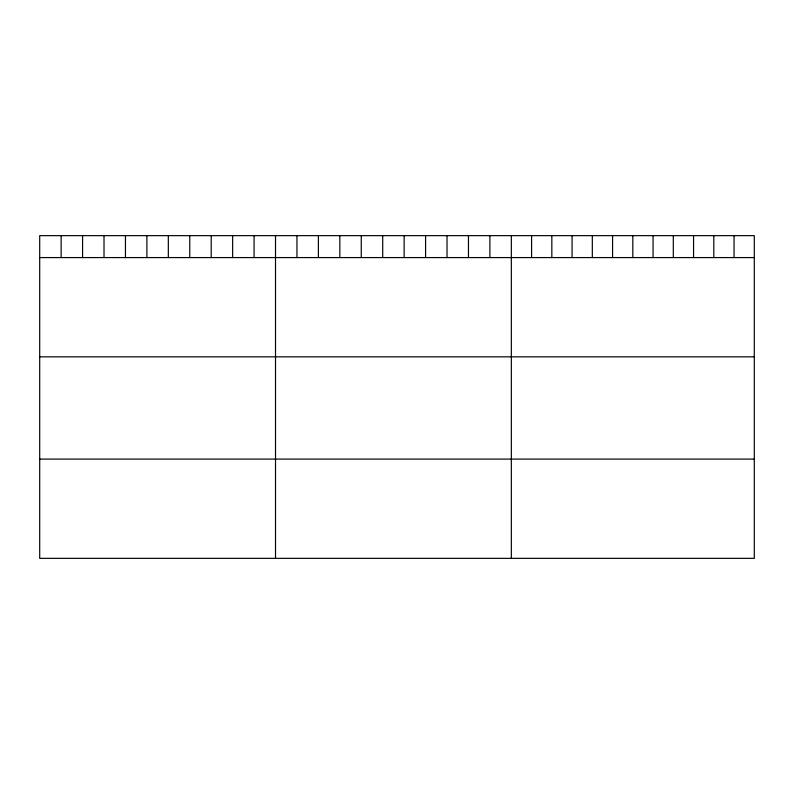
<?xml version="1.0" encoding="UTF-8"?>
<svg xmlns="http://www.w3.org/2000/svg" width="794" height="794" viewBox="0 0 794 794"><rect width="100%" height="100%" fill="white"/><g stroke="black" fill="none" stroke-linecap="round" stroke-linejoin="round"><path stroke-width="1.19" d="M754.3 257.574L754.3 558.351L39.7 558.351L39.7 235.649L754.3 235.649L754.3 257.574L39.7 257.574M39.7 356.834L754.3 356.834M39.7 459.091L754.3 459.091M734.053 235.649L734.053 257.574M713.806 235.649L713.806 257.574M693.559 235.649L693.559 257.574M673.312 235.649L673.312 257.574M653.065 235.649L653.065 257.574M632.818 235.649L632.818 257.574M612.571 235.649L612.571 257.574M592.324 235.649L592.324 257.574M572.077 235.649L572.077 257.574M551.83 235.649L551.83 257.574M531.583 235.649L531.583 257.574M511.336 235.649L511.336 558.351M489.898 235.649L489.898 257.574M468.46 235.649L468.46 257.574M447.022 235.649L447.022 257.574M425.584 235.649L425.584 257.574M404.146 235.649L404.146 257.574M382.708 235.649L382.708 257.574M361.27 235.649L361.27 257.574M339.832 235.649L339.832 257.574M318.394 235.649L318.394 257.574M296.956 235.649L296.956 257.574M275.518 235.649L275.518 558.351M254.08 235.649L254.08 257.574M232.642 235.649L232.642 257.574M211.204 235.649L211.204 257.574M189.766 235.649L189.766 257.574M168.328 235.649L168.328 257.574M146.89 235.649L146.89 257.574M125.452 235.649L125.452 257.574M104.014 235.649L104.014 257.574M82.576 235.649L82.576 257.574M61.138 235.649L61.138 257.574"/></g></svg>
